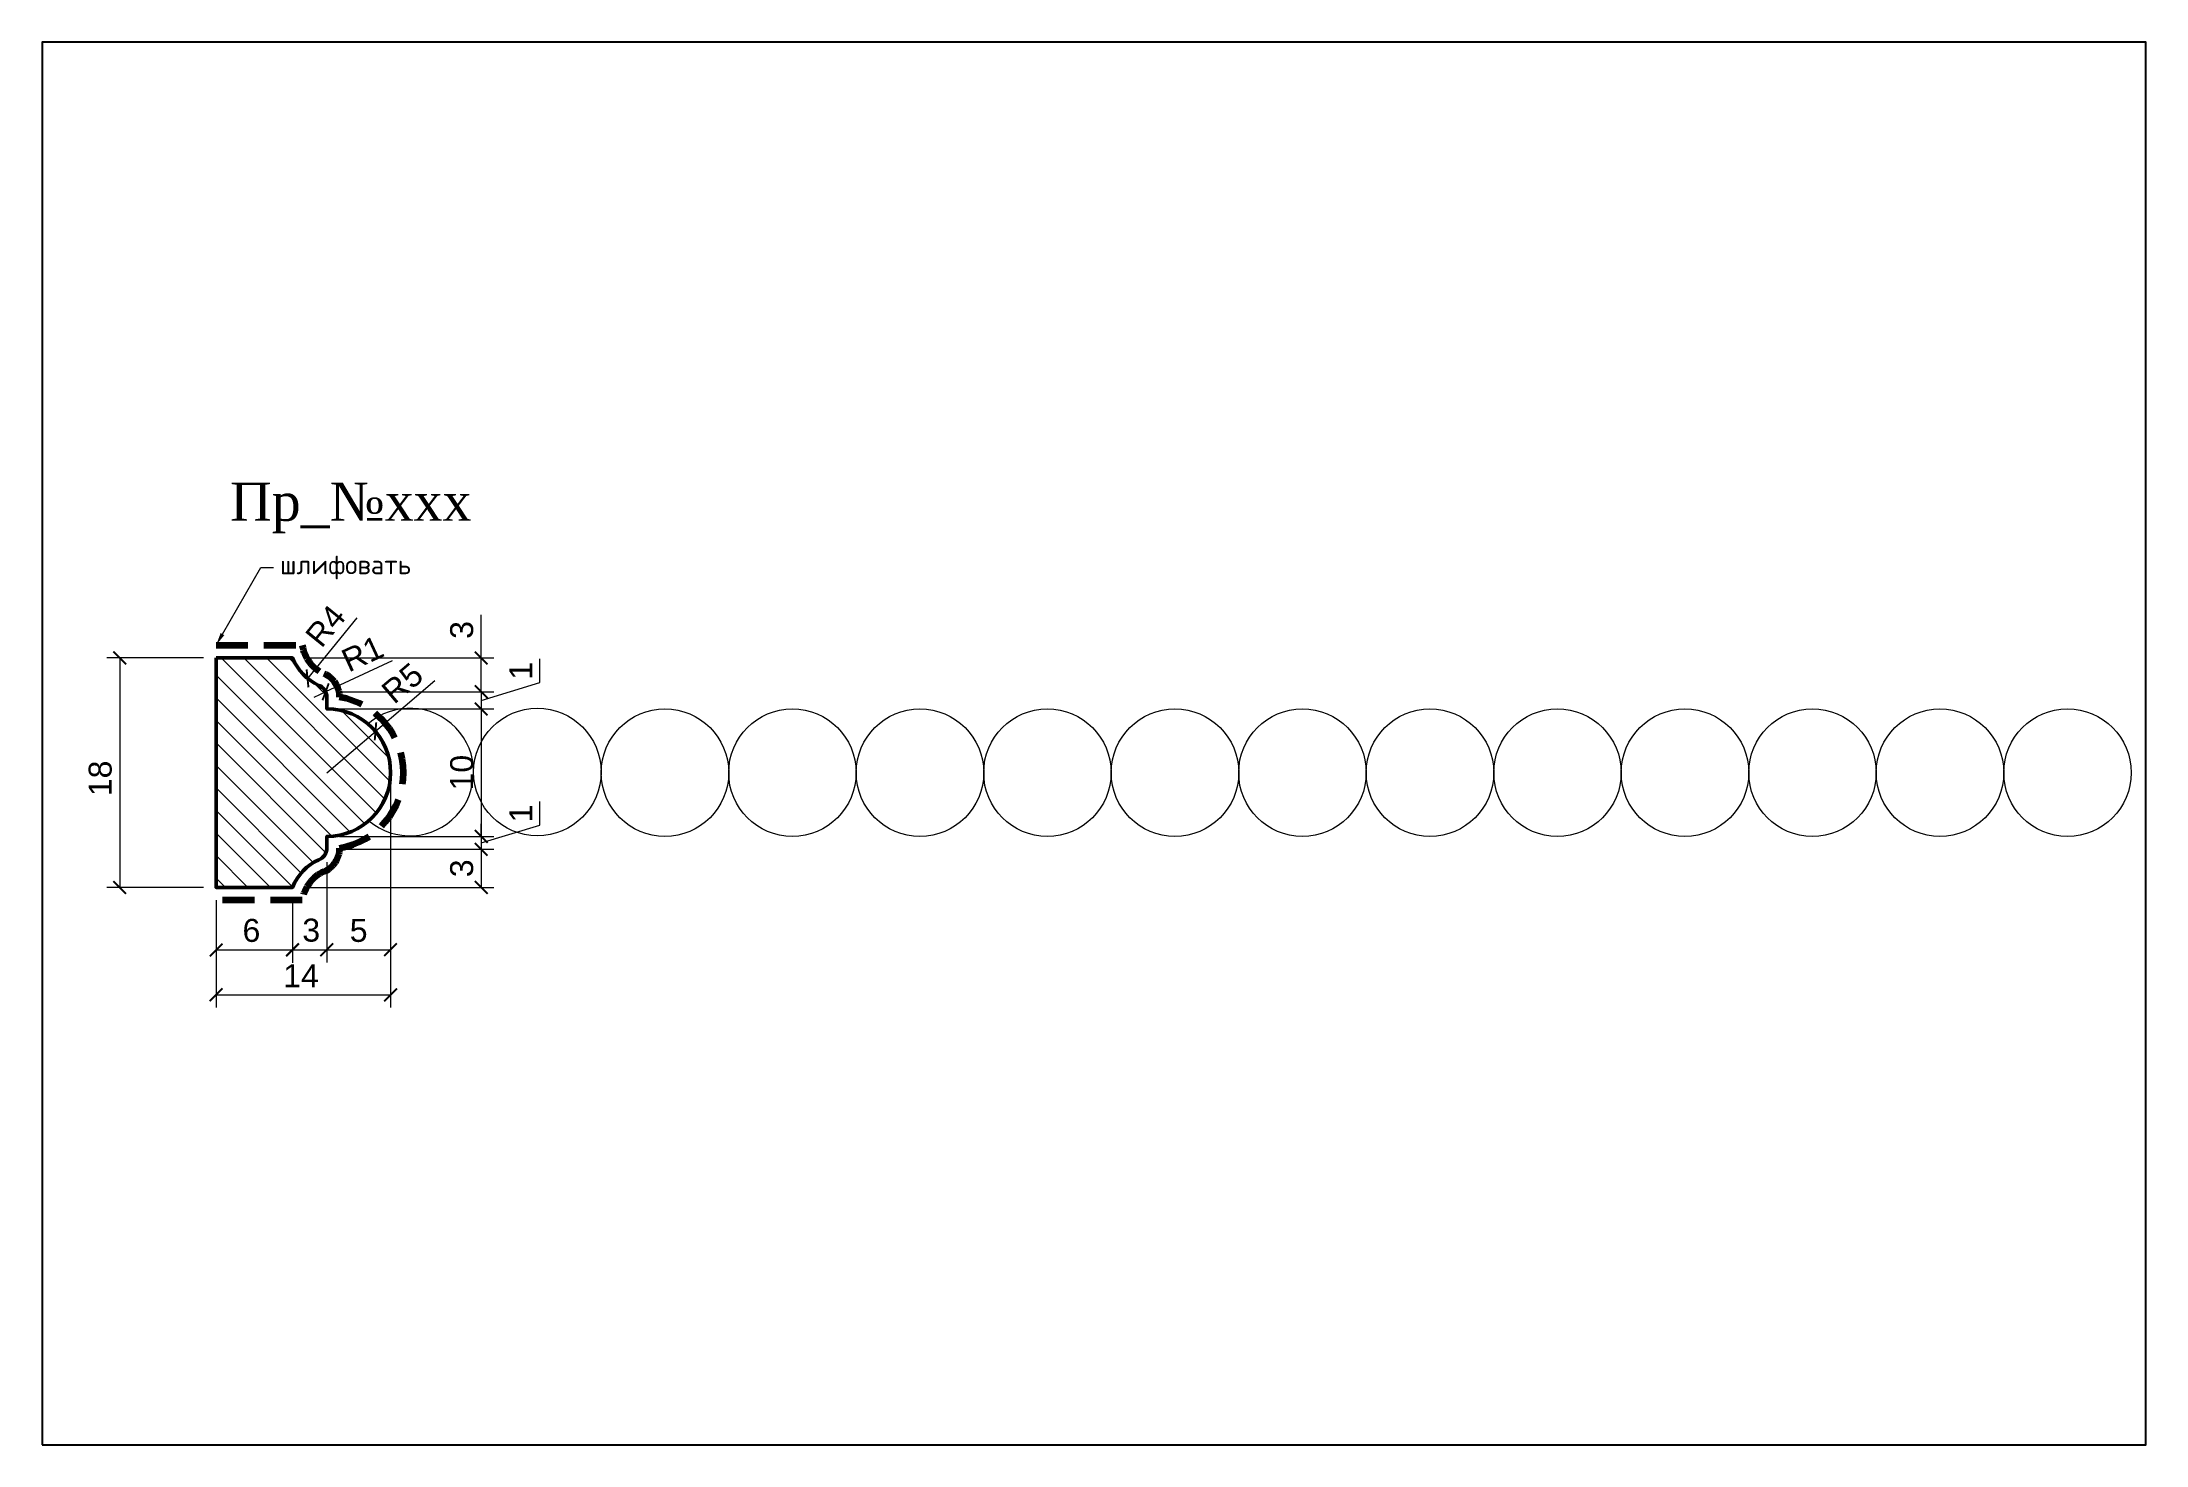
# Model space of a CAD drawing. Header units: millimetres. Extents: x 1294 to 1459, y -3450 to -3340.
import ezdxf
from ezdxf import colors
from ezdxf.entities.mleader import LeaderData, LeaderLine
from ezdxf.math import Vec2, Vec3

# ---------------------------------------------------------------- set-up
doc = ezdxf.new("R2010")
doc.units = ezdxf.units.MM
doc.linetypes.add('HIDDEN', pattern=[0.375, 0.25, -0.125])
doc.layers.add('Outside panel', color=7, linetype='Continuous', lineweight=18, true_color=0x7f5e57)
for name, color, linetype, lineweight in [('линия 15', 7, 'Continuous', 15), ('линия 50', 1, 'Continuous', 140), ('служебный слой РАЗМЕРЫ', 7, 'Continuous', 9)]:
    doc.layers.add(name, color=color, linetype=linetype, lineweight=lineweight)
doc.layers.add('размеры в модели', color=7, linetype='Continuous')
doc.styles.add('ELECT', font='times.ttf')
doc.styles.get("Standard").update_dxf_attribs({"font": 'arial.ttf'})
doc.styles.add('ЕСКД профили текст', font='isocpeur.ttf')
doc.dimstyles.new('M_1', dxfattribs={"dimtxt": 1.8, "dimasz": 1, "dimexe": 1, "dimexo": 1, "dimgap": 0.6, "dimtad": 1, "dimdec": 0, "dimdsep": 46, "dimtxsty": 'Standard', "dimblk": 'ARCHTICK', "dimcen": -5, "dimclrd": 7, "dimclre": 7, "dimclrt": 7, "dimadec": 0, "dimazin": 0, "dimtfac": 1, "dimtdec": 0, "dimtmove": 0, "dimatfit": 3, "dimfxl": 1, "dimtolj": 1, "dimtzin": 0, "dimlwd": 5, "dimlwe": 5, "dimarcsym": 0})

# ---------------------------------------------------------------- blocks, each defined once
blk = doc.blocks.new('_ArchTick')
at = {"color": 0, "linetype": 'ByBlock', "const_width": 0.15}
blk.add_lwpolyline([(-0.5, -0.5), (0.5, 0.5)], dxfattribs=at)
blk = doc.blocks.new('*D13')
at = {"layer": 'Defpoints', "color": 0, "ltscale": 1000, "transparency": 16777216}
for p in [(1316.51, -3402.82), (1313.83, -3405.81), (1316.51, -3410.69)]:
    blk.add_point(p, dxfattribs=at)
at = {"layer": 'линия 15', "color": 7, "lineweight": 5, "ltscale": 1000, "transparency": 16777216}
for p, q in [((1316.51, -3403.82), (1316.51, -3411.69)), ((1313.83, -3406.81), (1313.83, -3411.69)), ((1313.83, -3410.69), (1316.51, -3410.69))]:
    blk.add_line(p, q, dxfattribs=at)
at = {"layer": 'линия 15', "color": 7, "lineweight": 5, "ltscale": 1000, "transparency": 16777216, "rotation": 180}
blk.add_blockref('_ArchTick', (1313.83, -3410.69), dxfattribs=at)
at = {"layer": 'линия 15', "color": 7, "lineweight": 5, "ltscale": 1000, "transparency": 16777216}
blk.add_blockref('_ArchTick', (1316.51, -3410.69), dxfattribs=at)
at = {"layer": 'линия 15', "color": 7, "ltscale": 1000, "transparency": 16777216, "insert": (1315.29, -3409.17), "char_height": 1.8, "attachment_point": 5}
blk.add_mtext('\\A1;3', dxfattribs=at)
blk = doc.blocks.new('*D12')
at = {"layer": 'Defpoints', "color": 0, "ltscale": 1000, "transparency": 16777216}
for p in [(1316.52, -3402.82), (1313.83, -3405.81), (1328.62, -3405.81)]:
    blk.add_point(p, dxfattribs=at)
at = {"layer": 'линия 15', "color": 7, "lineweight": 5, "ltscale": 1000, "transparency": 16777216}
for p, q in [((1317.52, -3402.82), (1329.62, -3402.82)), ((1328.62, -3402.82), (1328.62, -3405.81)), ((1314.83, -3405.81), (1329.62, -3405.81))]:
    blk.add_line(p, q, dxfattribs=at)
for p, rotation in [((1328.62, -3402.82), 90), ((1328.62, -3405.81), 270)]:
    blk.add_blockref('_ArchTick', p, dxfattribs=dict(at, rotation=rotation))
at = {"layer": 'линия 15', "color": 7, "ltscale": 1000, "transparency": 16777216, "insert": (1327.1, -3404.31), "char_height": 1.8, "attachment_point": 5, "rotation": 90}
blk.add_mtext('\\A1;3', dxfattribs=at)
blk = doc.blocks.new('*D11')
at = {"layer": 'Defpoints', "color": 0, "ltscale": 1000, "transparency": 16777216}
for p in [(1316.52, -3401.81), (1316.52, -3402.82), (1328.62, -3402.82)]:
    blk.add_point(p, dxfattribs=at)
at = {"layer": 'линия 15', "color": 7, "lineweight": 5, "ltscale": 1000, "transparency": 16777216}
for p, q in [((1333.23, -3400.93), (1333.23, -3399.07)), ((1317.52, -3401.81), (1329.62, -3401.81)), ((1328.62, -3401.81), (1328.62, -3400.81)), ((1328.62, -3402.31), (1333.23, -3400.93)), ((1328.62, -3401.81), (1328.62, -3402.82)), ((1328.62, -3401.81), (1328.62, -3402.82)), ((1317.52, -3402.82), (1329.62, -3402.82)), ((1328.62, -3402.82), (1328.62, -3403.82))]:
    blk.add_line(p, q, dxfattribs=at)
for p, rotation in [((1328.62, -3401.81), 270), ((1328.62, -3402.82), 90)]:
    blk.add_blockref('_ArchTick', p, dxfattribs=dict(at, rotation=rotation))
at = {"layer": 'линия 15', "color": 7, "ltscale": 1000, "transparency": 16777216, "insert": (1331.73, -3400), "char_height": 1.8, "attachment_point": 5, "rotation": 90}
blk.add_mtext('\\A1;1', dxfattribs=at)
blk = doc.blocks.new('*D10')
at = {"layer": 'Defpoints', "color": 0, "ltscale": 1000, "transparency": 16777216}
for p in [(1316.52, -3391.81), (1316.52, -3401.81), (1328.62, -3401.81)]:
    blk.add_point(p, dxfattribs=at)
at = {"layer": 'линия 15', "color": 7, "lineweight": 5, "ltscale": 1000, "transparency": 16777216}
for p, q in [((1317.52, -3391.81), (1329.62, -3391.81)), ((1328.62, -3391.81), (1328.62, -3401.81)), ((1317.52, -3401.81), (1329.62, -3401.81))]:
    blk.add_line(p, q, dxfattribs=at)
for p, rotation in [((1328.62, -3391.81), 90), ((1328.62, -3401.81), 270)]:
    blk.add_blockref('_ArchTick', p, dxfattribs=dict(at, rotation=rotation))
at = {"layer": 'линия 15', "color": 7, "ltscale": 1000, "transparency": 16777216, "insert": (1327.1, -3396.81), "char_height": 1.8, "attachment_point": 5, "rotation": 90}
blk.add_mtext('\\A1;10', dxfattribs=at)
blk = doc.blocks.new('*D9')
at = {"layer": 'Defpoints', "color": 0, "ltscale": 1000, "transparency": 16777216}
for p in [(1316.42, -3390.47), (1316.52, -3391.81), (1328.62, -3391.81)]:
    blk.add_point(p, dxfattribs=at)
at = {"layer": 'линия 15', "color": 7, "lineweight": 5, "ltscale": 1000, "transparency": 16777216}
for p, q in [((1333.23, -3389.75), (1333.23, -3387.89)), ((1317.42, -3390.47), (1329.62, -3390.47)), ((1328.62, -3391.14), (1333.23, -3389.75)), ((1328.62, -3390.47), (1328.62, -3391.81)), ((1317.52, -3391.81), (1329.62, -3391.81))]:
    blk.add_line(p, q, dxfattribs=at)
for p, rotation in [((1328.62, -3390.47), 90), ((1328.62, -3391.81), 270)]:
    blk.add_blockref('_ArchTick', p, dxfattribs=dict(at, rotation=rotation))
at = {"layer": 'линия 15', "color": 7, "ltscale": 1000, "transparency": 16777216, "insert": (1331.73, -3388.82), "char_height": 1.8, "attachment_point": 5, "rotation": 90}
blk.add_mtext('\\A1;1', dxfattribs=at)
blk = doc.blocks.new('*D8')
at = {"layer": 'Defpoints', "color": 0, "ltscale": 1000, "transparency": 16777216}
for p in [(1313.83, -3387.81), (1316.42, -3390.47), (1328.62, -3390.47)]:
    blk.add_point(p, dxfattribs=at)
at = {"layer": 'линия 15', "color": 7, "lineweight": 5, "ltscale": 1000, "transparency": 16777216}
for p, q in [((1328.62, -3387.81), (1328.62, -3384.43)), ((1314.83, -3387.81), (1329.62, -3387.81)), ((1328.62, -3390.47), (1328.62, -3387.81)), ((1317.42, -3390.47), (1329.62, -3390.47))]:
    blk.add_line(p, q, dxfattribs=at)
for p, rotation in [((1328.62, -3387.81), 90), ((1328.62, -3390.47), 270)]:
    blk.add_blockref('_ArchTick', p, dxfattribs=dict(at, rotation=rotation))
at = {"layer": 'линия 15', "color": 7, "ltscale": 1000, "transparency": 16777216, "insert": (1327.1, -3385.62), "char_height": 1.8, "attachment_point": 5, "rotation": 90}
blk.add_mtext('\\A1;3', dxfattribs=at)
blk = doc.blocks.new('*D7')
at = {"layer": 'Defpoints', "color": 0, "ltscale": 1000, "transparency": 16777216}
for p in [(1316.42, -3390.47), (1315.52, -3390.89)]:
    blk.add_point(p, dxfattribs=at)
at = {"layer": 'линия 15', "color": 7, "lineweight": 5, "ltscale": 1000, "transparency": 16777216}
for p in [(1321.65, -3388.05), (1315.52, -3390.89)]:
    blk.add_line(p, (1316.42, -3390.47), dxfattribs=at)
at = {"layer": 'линия 15', "color": 7, "lineweight": 5, "ltscale": 1000, "transparency": 16777216, "rotation": 204.8174230223412}
blk.add_blockref('_ArchTick', (1316.42, -3390.47), dxfattribs=at)
at = {"layer": 'линия 15', "color": 7, "ltscale": 1000, "transparency": 16777216, "insert": (1319.31, -3387.48), "char_height": 1.8, "attachment_point": 5, "rotation": 24.8174}
blk.add_mtext('\\A1;R1', dxfattribs=at)
blk = doc.blocks.new('*D6')
at = {"layer": 'Defpoints', "color": 0, "ltscale": 1000, "transparency": 16777216}
for p in [(1317.47, -3386.39), (1315, -3389.42)]:
    blk.add_point(p, dxfattribs=at)
at = {"layer": 'линия 15', "color": 7, "lineweight": 5, "ltscale": 1000, "transparency": 16777216}
blk.add_line((1318.87, -3384.66), (1315, -3389.42), dxfattribs=at)
at = {"layer": 'линия 15', "color": 7, "lineweight": 5, "ltscale": 1000, "transparency": 16777216, "rotation": 230.8608114652141}
blk.add_blockref('_ArchTick', (1315, -3389.42), dxfattribs=at)
at = {"layer": 'линия 15', "color": 7, "ltscale": 1000, "transparency": 16777216, "insert": (1316.41, -3385.3), "char_height": 1.8, "attachment_point": 5, "rotation": 50.8608}
blk.add_mtext('\\A1;R4', dxfattribs=at)
blk = doc.blocks.new('*D5')
at = {"layer": 'Defpoints', "color": 0, "ltscale": 1000, "transparency": 16777216}
for p in [(1320.33, -3393.57), (1316.52, -3396.81)]:
    blk.add_point(p, dxfattribs=at)
at = {"layer": 'размеры в модели', "color": 7, "lineweight": 5, "ltscale": 1000, "transparency": 16777216}
for p in [(1324.99, -3389.61), (1316.52, -3396.81)]:
    blk.add_line(p, (1320.33, -3393.57), dxfattribs=at)
at = {"layer": 'размеры в модели', "color": 7, "lineweight": 5, "ltscale": 1000, "transparency": 16777216, "rotation": 220.3136193331643}
blk.add_blockref('_ArchTick', (1320.33, -3393.57), dxfattribs=at)
at = {"layer": 'размеры в модели', "color": 7, "ltscale": 1000, "transparency": 16777216, "insert": (1322.44, -3389.79), "char_height": 1.8, "attachment_point": 5, "rotation": 40.3136}
blk.add_mtext('\\A1;R5', dxfattribs=at)
blk = doc.blocks.new('*D4')
at = {"layer": 'Defpoints', "color": 0, "ltscale": 1000, "transparency": 16777216}
for p in [(1307.83, -3405.81), (1313.83, -3405.81), (1313.83, -3410.71)]:
    blk.add_point(p, dxfattribs=at)
at = {"layer": 'размеры в модели', "color": 7, "lineweight": 5, "ltscale": 1000, "transparency": 16777216}
for p, q in [((1307.83, -3406.81), (1307.83, -3411.71)), ((1313.83, -3406.81), (1313.83, -3411.71)), ((1307.83, -3410.71), (1313.83, -3410.71))]:
    blk.add_line(p, q, dxfattribs=at)
at = {"layer": 'размеры в модели', "color": 7, "lineweight": 5, "ltscale": 1000, "transparency": 16777216, "rotation": 180}
blk.add_blockref('_ArchTick', (1307.83, -3410.71), dxfattribs=at)
at = {"layer": 'размеры в модели', "color": 7, "lineweight": 5, "ltscale": 1000, "transparency": 16777216}
blk.add_blockref('_ArchTick', (1313.83, -3410.71), dxfattribs=at)
at = {"layer": 'размеры в модели', "color": 7, "ltscale": 1000, "transparency": 16777216, "insert": (1310.6, -3409.19), "char_height": 1.8, "attachment_point": 5}
blk.add_mtext('\\A1;6', dxfattribs=at)
blk = doc.blocks.new('*D3')
at = {"layer": 'Defpoints', "color": 0, "ltscale": 1000, "transparency": 16777216}
for p in [(1321.51, -3396.49), (1307.83, -3405.81), (1321.51, -3414.23)]:
    blk.add_point(p, dxfattribs=at)
at = {"layer": 'размеры в модели', "color": 7, "lineweight": 5, "ltscale": 1000, "transparency": 16777216}
for p, q in [((1321.51, -3397.49), (1321.51, -3415.23)), ((1307.83, -3406.81), (1307.83, -3415.23)), ((1307.83, -3414.23), (1321.51, -3414.23))]:
    blk.add_line(p, q, dxfattribs=at)
at = {"layer": 'размеры в модели', "color": 7, "lineweight": 5, "ltscale": 1000, "transparency": 16777216, "rotation": 180}
blk.add_blockref('_ArchTick', (1307.83, -3414.23), dxfattribs=at)
at = {"layer": 'размеры в модели', "color": 7, "lineweight": 5, "ltscale": 1000, "transparency": 16777216}
blk.add_blockref('_ArchTick', (1321.51, -3414.23), dxfattribs=at)
at = {"layer": 'размеры в модели', "color": 7, "ltscale": 1000, "transparency": 16777216, "insert": (1314.49, -3412.73), "char_height": 1.8, "attachment_point": 5}
blk.add_mtext('\\A1;14', dxfattribs=at)
blk = doc.blocks.new('*D2')
at = {"layer": 'Defpoints', "color": 0, "ltscale": 1000, "transparency": 16777216}
for p in [(1307.83, -3387.81), (1300.27, -3405.81), (1307.83, -3405.81)]:
    blk.add_point(p, dxfattribs=at)
at = {"layer": 'размеры в модели', "color": 7, "lineweight": 5, "ltscale": 1000, "transparency": 16777216}
for p, q in [((1306.83, -3387.81), (1299.27, -3387.81)), ((1300.27, -3387.81), (1300.27, -3405.81)), ((1306.83, -3405.81), (1299.27, -3405.81))]:
    blk.add_line(p, q, dxfattribs=at)
for p, rotation in [((1300.27, -3387.81), 90), ((1300.27, -3405.81), 270)]:
    blk.add_blockref('_ArchTick', p, dxfattribs=dict(at, rotation=rotation))
at = {"layer": 'размеры в модели', "color": 7, "ltscale": 1000, "transparency": 16777216, "insert": (1298.75, -3397.26), "char_height": 1.8, "attachment_point": 5, "rotation": 90}
blk.add_mtext('\\A1;18', dxfattribs=at)

msp = doc.modelspace()

# ---------------------------------------------------------------- hatches: boundary and pattern name
at = {"layer": 'Outside panel', "ltscale": 1000}
h = msp.add_hatch(dxfattribs=at)
h.set_pattern_fill('ANSI31', color=256, scale=10, angle=90)
h.set_pattern_definition([(135, (-308900.0735, 88868.9749), (-0.8838834765, -0.8838834765), [])])
edge = h.paths.add_edge_path()
edge.add_line((1307.83, -3387.81), (1313.83, -3387.81))
edge.add_arc((1317.47, -3386.39), 3.91, 201.299, 246.4379)
edge.add_arc((1315.52, -3390.89), 0.998, -0.0828, 67.2685, ccw=False)
edge.add_line((1316.52, -3390.89), (1316.52, -3391.81))
edge.add_arc((1316.52, -3396.81), 5, -90, 90, ccw=False)
edge.add_line((1316.52, -3401.81), (1316.52, -3402.72))
edge.add_arc((1315.52, -3402.72), 0.998, -67.2685, 0.0828, ccw=False)
edge.add_arc((1317.47, -3407.23), 3.91, 113.5621, 158.701)
edge.add_line((1313.83, -3405.81), (1307.83, -3405.81))
edge.add_line((1307.83, -3405.81), (1307.83, -3387.81))

# ---------------------------------------------------------------- linework, layer by layer
at = {"color": 6, "ltscale": 1000}
msp.add_lwpolyline([(1294.18, -3449.52), (1459.18, -3449.52), (1459.18, -3339.52), (1294.18, -3339.52)], close=True, dxfattribs=at)
at = {"lineweight": 50}
msp.add_lwpolyline([(1307.83, -3387.81), (1313.83, -3387.81, 0.199543), (1315.9, -3389.97, -0.302639), (1316.52, -3390.89), (1316.52, -3391.81, -1), (1316.52, -3401.81), (1316.52, -3402.72, -0.302639), (1315.9, -3403.64, 0.199543), (1313.83, -3405.81), (1307.83, -3405.81)], format="xyb", close=True, dxfattribs=at)
at = {"linetype": 'Continuous', "lineweight": 15}
for centre in [(1333.03, -3396.76), (1343.03, -3396.81), (1353.03, -3396.81), (1363.03, -3396.81), (1373.03, -3396.81), (1383.03, -3396.81), (1393.03, -3396.81), (1403.03, -3396.81), (1413.03, -3396.81), (1423.03, -3396.81), (1433.03, -3396.81), (1443.03, -3396.81), (1453.03, -3396.81)]:
    msp.add_circle(centre, 5, dxfattribs=at)
msp.add_arc((1323.03, -3396.76), 5, 229.819, 131.0486, dxfattribs=at)
at = {"layer": 'линия 50', "color": 1, "linetype": 'HIDDEN', "ltscale": 10, "true_color": 0xff0909}
msp.add_lwpolyline([(1307.83, -3386.81), (1314.59, -3386.81, 0.258772), (1316.3, -3389.05, -0.301109), (1317.52, -3390.89, -0.845154), (1317.52, -3402.72, -0.301109), (1316.3, -3404.56, 0.25877), (1314.59, -3406.81), (1307.83, -3406.81)], format="xyb", dxfattribs=at)

# ---------------------------------------------------------------- texts
at = {"color": 5, "ltscale": 1000, "style": 'ELECT'}
msp.add_text('Пр_№ххх', height=3, dxfattribs=at).set_placement((1308.93, -3377.06))

# ---------------------------------------------------------------- dimensions: what is measured, and where the dimension line sits
at = {"layer": 'линия 15', "color": 7, "ltscale": 1000}
dim = msp.add_radius_dim(center=(1317.47, -3386.39), mpoint=(1315, -3389.42), dimstyle='M_1', dxfattribs=at)
dim.commit()
dim.dimension.update_dxf_attribs({"geometry": '*D6', "text_midpoint": (1317.58, -3386.25), "dimtype": 132})
dim = msp.add_linear_dim(base=(1328.62, -3390.47), p1=(1313.83, -3387.81), p2=(1316.42, -3390.47), angle=90, dimstyle='M_1', dxfattribs=at)
dim.commit()
dim.dimension.update_dxf_attribs({"geometry": '*D8', "text_midpoint": (1328.62, -3385.62), "dimtype": 128})
dim = msp.add_radius_dim(center=(1315.52, -3390.89), mpoint=(1316.42, -3390.47), dimstyle='M_1', dxfattribs=at)
dim.commit()
dim.dimension.update_dxf_attribs({"geometry": '*D7', "text_midpoint": (1319.31, -3387.48)})
for base, p1, p2, picture, middle in [((1328.62, -3391.81), (1316.42, -3390.47), (1316.52, -3391.81), '*D9', (1331.73, -3389.15)), ((1328.62, -3401.81), (1316.52, -3391.81), (1316.52, -3401.81), '*D10', (1327.1, -3396.81)), ((1328.62, -3402.82), (1316.52, -3401.81), (1316.52, -3402.82), '*D11', (1331.73, -3400.33)), ((1328.62, -3405.81), (1316.52, -3402.82), (1313.83, -3405.81), '*D12', (1327.1, -3404.31))]:
    dim = msp.add_linear_dim(base=base, p1=p1, p2=p2, angle=90, dimstyle='M_1', dxfattribs=at)
    dim.commit()
    dim.dimension.update_dxf_attribs({"geometry": picture, "text_midpoint": middle})
msp.add_linear_dim(base=(1321.51, -3410.69), p1=(1316.51, -3402.82), p2=(1321.51, -3396.49), dimstyle='M_1', dxfattribs=at).render()
dim = msp.add_linear_dim(base=(1316.51, -3410.69), p1=(1313.83, -3405.81), p2=(1316.51, -3402.82), dimstyle='M_1', dxfattribs=at)
dim.commit()
dim.dimension.update_dxf_attribs({"geometry": '*D13', "text_midpoint": (1315.29, -3410.69), "dimtype": 128})
at = {"layer": 'размеры в модели', "color": 5, "ltscale": 1000}
dim = msp.add_linear_dim(base=(1300.27, -3405.81), p1=(1307.83, -3387.81), p2=(1307.83, -3405.81), angle=90, dimstyle='M_1', dxfattribs=at)
dim.commit()
dim.dimension.update_dxf_attribs({"geometry": '*D2', "text_midpoint": (1300.27, -3397.26), "dimtype": 128})
dim = msp.add_radius_dim(center=(1316.52, -3396.81), mpoint=(1320.33, -3393.57), dimstyle='M_1', dxfattribs=at)
dim.commit()
dim.dimension.update_dxf_attribs({"geometry": '*D5', "text_midpoint": (1322.44, -3389.79)})
for base, p2, picture, middle in [((1321.51, -3414.23), (1321.51, -3396.49), '*D3', (1314.49, -3414.23)), ((1313.83, -3410.71), (1313.83, -3405.81), '*D4', (1310.6, -3410.71))]:
    dim = msp.add_linear_dim(base=base, p1=(1307.83, -3405.81), p2=p2, dimstyle='M_1', dxfattribs=at)
    dim.commit()
    dim.dimension.update_dxf_attribs({"geometry": picture, "text_midpoint": middle, "dimtype": 128})

# ---------------------------------------------------------------- leaders
at = {"layer": 'служебный слой РАЗМЕРЫ'}
ml = msp.add_multileader_mtext('Standard', dxfattribs=at)
ml.set_content('\\A1;шлифовать', color=256, style='ЕСКД профили текст')
ml.set_leader_properties(color=256, linetype='ByLayer', lineweight=-1)
ml.build(insert=Vec2(0, 0))
ml.multileader.update_dxf_attribs({"dogleg_length": 1, "arrow_head_size": 1})
ctx = ml.context
ctx.base_point, ctx.char_height, ctx.arrow_head_size, ctx.landing_gap_size, ctx.plane_origin = Vec3(1312.34, -3380.73), 1.5, 1, 0.5, Vec3(1325.81, -3354.56)
notes = []
notes.append((ctx, [(1, (1, 1, 0), (1311.34, -3380.73), (1, 0), 1, [(0, [(1307.83, -3386.81)], 0, [])])]))
ctx.mtext.insert, ctx.mtext.flow_direction = Vec3(1312.84, -3379.75), 5
for ctx, leaders in notes:
    for number, flags, end, landing, length, lines in leaders:
        leader = LeaderData()
        leader.index, (leader.has_last_leader_line, leader.has_dogleg_vector, leader.attachment_direction) = number, flags
        leader.last_leader_point, leader.dogleg_vector, leader.dogleg_length = Vec3(end), Vec3(landing), length
        for number, points, colour, breaks in lines:
            line = LeaderLine()
            line.index, line.vertices, line.color, line.breaks = number, Vec3.list(points), colors.encode_raw_color(colour), breaks
            leader.lines.append(line)
        ctx.leaders.append(leader)

doc.saveas('drawing.dxf')
